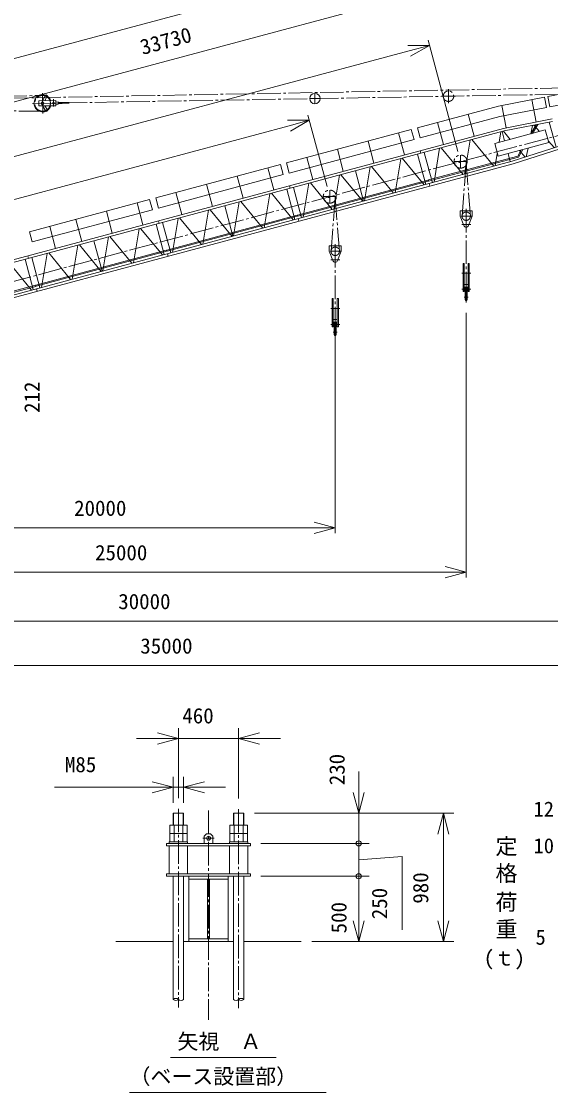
# Model space of a CAD drawing. Units: millimetres, scale not verified. Extents: x -35305 to 35349, y -48327 to 51747.
# Drawn here: x -11538 to 8661, y -12463 to 28435 of the extents above; entities that cross this region are included whole.
import ezdxf
from ezdxf.enums import TextEntityAlignment as Align

# ---------------------------------------------------------------- set-up
doc = ezdxf.new("R2010")
doc.units = ezdxf.units.MM
doc.header["$LTSCALE"] = 100
doc.header["$PDMODE"] = 32
doc.header["$PDSIZE"] = 50
doc.linetypes.add('CHAIN2', pattern=[12, 9, -1, 1, -1])
for name, color, linetype, lineweight in [('0-1_10 常用実線', 3, 'Continuous', 18), ('0-3_12 常用一点鎖線', 3, 'CHAIN2', 18), ('0-4_05 寸法', 7, 'Continuous', 18), ('0-5_20 躯体・土木、外形線', 1, 'Continuous', 18)]:
    doc.layers.add(name, color=color, linetype=linetype, lineweight=lineweight)
doc.styles.add('ＭＳ ゴシック', font='')
doc.styles.get('ＭＳ ゴシック').set_extended_font_data('MS Gothic')

msp = doc.modelspace()

# ---------------------------------------------------------------- linework, layer by layer
at = {"layer": '0-1_10 常用実線'}
for p, q in [((8554.4, 25567.6), (14446.1, 26702.3)), ((14521.8, 26309.5), (8630, 25174.8)), ((-10874, 25405.9), (-10224.1, 25417.2)), ((-10870.6, 25205.9), (-10874, 25405.9)), ((-10734.1, 25408.3), (-10610.9, 25630.5)), ((-10224.1, 25417.2), (-10220.7, 25217.2)), ((-10133.1, 25358.8), (-10223.1, 25357.2)), ((-10131.7, 25278.8), (-10133.1, 25358.8)), ((6669.2, 25202.7), (8433.8, 25544.2)), ((8108.9, 24591.6), (7942.9, 25449.2)), ((8510.3, 25149.2), (8433.8, 25544.2)), ((8630, 25174.8), (8554.4, 25567.6)), ((-10870.6, 25205.9), (-10220.7, 25217.2)), ((-10730.6, 25208.4), (-10599.8, 24990.6)), ((-10131.7, 25278.8), (-10221.7, 25277.2)), ((-10132.8, 25341.8), (-9985.8, 25344.3)), ((-10132, 25295.8), (-9985, 25298.3)), ((-9985, 25298.3), (-9985.8, 25344.3)), ((-9985.7, 25336.3), (-9714.4, 25341)), ((-9985.2, 25306.3), (-9713.9, 25311)), ((3575.7, 24373.8), (6669.2, 25202.7)), ((8510.3, 25149.2), (6726.2, 24803.9)), ((6965.1, 24370.3), (6799.1, 25227.9)), ((3679.2, 23987.4), (6726.2, 24803.9)), ((4348.4, 24580.9), (4574.5, 23737.1)), ((5517.2, 24894), (5743.3, 24050.3)), ((6865.5, 24351), (8717.6, 24709.5)), ((6888.3, 24251.9), (8736.9, 24609.7)), ((8868.6, 23629.9), (8612.9, 24584)), ((-16291.8, 18146), (6865.5, 24351)), ((-16260.9, 18049.1), (6888.3, 24251.9)), ((-1417.4, 23032.9), (3344.6, 24308.8)), ((3087, 23338.6), (2861.7, 24179.4)), ((3448.1, 23922.5), (3344.6, 24308.8)), ((3575.7, 24373.8), (3679.2, 23987.4)), ((6699.3, 23819.1), (6766.3, 24219.2)), ((6908.3, 23875.1), (6812.8, 24231.7)), ((7120.3, 23931.9), (6858.1, 24246.1)), ((7908.1, 24143), (8112.6, 24488.9)), ((7909.9, 24143.4), (7973.4, 24461.9)), ((7968.9, 24159.2), (8170.4, 24500.1)), ((8242.7, 24232.6), (8024.3, 24471.8)), ((3448.1, 23922.5), (-1313.9, 22646.5)), ((1918.2, 23025.4), (1692.9, 23866.3)), ((5380, 22607.1), (5595.2, 23905.4)), ((5654.2, 23921.3), (6489.7, 22904.5)), ((6526.8, 23772.8), (6656.2, 23289.9)), ((6656.2, 23289.9), (8588, 23807.5)), ((8811, 23610.2), (8570.3, 23873.8)), ((749.4, 22712.2), (524.1, 23553.1)), ((3896.7, 22209.7), (3586.6, 23367.2)), ((3712.1, 23400.9), (3685.8, 23499)), ((4147.9, 22277), (3837.7, 23434.5)), ((4426.4, 23592.3), (4211.2, 22293.9)), ((4485.4, 23608.1), (5320.9, 22591.3)), ((6548.8, 22920.3), (6628.2, 23394.4)), ((7122.9, 23074.1), (7037.7, 23392.1)), ((8990.5, 23667.7), (7199, 23094.5)), ((9021.5, 23570.9), (7227.7, 22997)), ((7407.3, 23295.8), (7544.5, 23527.9)), ((7436, 23258), (7605.2, 23544.2)), ((7688.4, 23251.1), (7473.3, 23508.8)), ((7734.9, 23265.9), (7800.8, 23596.6)), ((-15951.5, 16891.4), (7199, 23094.5)), ((-15928.3, 16792.4), (7227.7, 22997)), ((-6411.2, 21694.8), (-1649.2, 22970.8)), ((-1545.7, 22584.4), (-1649.2, 22970.8)), ((-1313.9, 22646.5), (-1417.4, 23032.9)), ((-419.3, 22399), (-644.7, 23239.9)), ((2723.7, 21895.3), (2938.9, 23193.7)), ((2997.9, 23209.5), (3833.4, 22192.7)), ((4007, 22339.2), (7436, 23258)), ((-6307.7, 21308.4), (-1545.7, 22584.4)), ((-3075.6, 21687.3), (-3301, 22528.2)), ((-1906.9, 22000.5), (-2132.2, 22841.3)), ((386.1, 21269), (601.3, 22567.3)), ((1495.9, 21566.4), (660.4, 22583.2)), ((1215.2, 22731.8), (1525.4, 21574.3)), ((1554.9, 21582.2), (1770.1, 22880.5)), ((2664.6, 21879.5), (1829.1, 22896.3)), ((-4244.4, 21374.1), (-4469.7, 22215)), ((-1281.7, 22062.8), (-1308, 22160.9)), ((-846, 20938.9), (-1156.1, 22096.4)), ((3976.3, 22376.5), (-998.2, 21043.6)), ((3987.7, 22334), (-986.9, 21001.1)), ((-567.4, 22254.2), (-782.6, 20955.8)), ((327.1, 21253.2), (-508.4, 22270)), ((3976.3, 22376.5), (3987.7, 22334)), ((4048.6, 22145.2), (4022.3, 22243.3)), ((-6307.7, 21308.4), (-6411.2, 21694.8)), ((-5413.2, 21060.9), (-5638.5, 21901.8)), ((-2270.2, 20557.3), (-2055, 21855.6)), ((-1995.9, 21871.4), (-1160.4, 20854.6)), ((-1097.1, 20871.6), (-1407.3, 22029.1)), ((-11231.2, 20403.3), (-6643.1, 21632.7)), ((-6900.7, 20662.4), (-7126, 21503.2)), ((-6539.5, 21246.3), (-6643.1, 21632.7)), ((-3778.6, 21393.7), (-3468.4, 20236.2)), ((-3438.9, 20244.1), (-3223.7, 21542.4)), ((-2329.2, 20541.4), (-3164.7, 21558.2)), ((-11127.7, 20016.9), (-6539.5, 21246.3)), ((-9238.2, 20036), (-9463.6, 20876.9)), ((-8069.5, 20349.2), (-8294.8, 21190.1)), ((-1017.6, 21038.4), (-5992.1, 19705.5)), ((-1006.2, 20995.9), (-5980.7, 19663)), ((-5561.3, 20916.1), (-5776.5, 19617.7)), ((-4666.7, 19915.1), (-5502.3, 20931.9)), ((-4607.7, 19930.9), (-4392.5, 21229.2)), ((-3498, 20228.3), (-4333.5, 21245.1)), ((-1017.6, 21038.4), (-1006.2, 20995.9)), ((-998.2, 21043.6), (-986.9, 21001.1)), ((-945.2, 20807.1), (-971.5, 20905.2)), ((5209.2, 21207), (5669.2, 21207)), ((5209.2, 21207), (5209.2, 20997)), ((5209.2, 20997), (5345.9, 20641.2)), ((5669.2, 20997), (5532.6, 20641.2)), ((5669.2, 21207), (5669.2, 20997)), ((-10233.1, 19769.4), (-10458.5, 20610.3)), ((-7264, 19219.2), (-7048.8, 20517.5)), ((-6989.8, 20533.3), (-6154.3, 19516.5)), ((-6090.9, 19533.5), (-6401.1, 20691)), ((-6275.5, 20724.7), (-6301.8, 20822.8)), ((-5839.8, 19600.8), (-6150, 20758.3)), ((-11127.7, 20016.9), (-11231.2, 20403.3)), ((-8772.5, 20055.6), (-8462.3, 18898.1)), ((-8431.2, 18915.5), (-8217.6, 20204.3)), ((-7323, 19203.3), (-8158.6, 20220.1)), ((-6011.4, 19700.3), (-10985.9, 18367.4)), ((-6000, 19657.8), (-10974.5, 18324.9)), ((-9601.5, 18592.8), (-9386.4, 19891.2)), ((-8491.8, 18890.2), (-9327.3, 19907)), ((-6011.4, 19700.3), (-6000, 19657.8)), ((-5992.1, 19705.5), (-5980.7, 19663)), ((209.2, 19867.3), (669.2, 19867.3)), ((209.2, 19867.3), (209.2, 19657.3)), ((209.2, 19657.3), (345.9, 19301.5)), ((669.2, 19657.3), (532.6, 19301.5)), ((669.2, 19867.3), (669.2, 19657.3)), ((-11084.8, 18195.4), (-11394.9, 19353)), ((-11269.4, 19386.6), (-11295.7, 19484.7)), ((-10833.6, 18262.7), (-11143.8, 19420.2)), ((-10555.1, 19578), (-10770.3, 18279.6)), ((-9660.6, 18577), (-10496.1, 19593.8)), ((-5939.1, 19469), (-5965.4, 19567.1)), ((-11983.6, 19195.2), (-11148.1, 18178.4)), ((5319.2, 18117), (5319.2, 19192)), ((5359.2, 19192), (5319.2, 19192)), ((5359.2, 18117), (5359.2, 19192)), ((5519.2, 18117), (5519.2, 19192)), ((5559.2, 19192), (5519.2, 19192)), ((5559.2, 18117), (5559.2, 19192)), ((-10993.8, 18319.7), (-15002.4, 17245.6)), ((-11005.2, 18362.2), (-14985.6, 17295.7)), ((-11005.2, 18362.2), (-10993.8, 18319.7)), ((-10985.9, 18367.4), (-10974.5, 18324.9)), ((-10932.9, 18130.9), (-10959.2, 18229)), ((5319.2, 18117), (5359.2, 18117)), ((5519.2, 18389.3), (5359.2, 18389.3)), ((5359.2, 18290.7), (5519.2, 18290.7)), ((5396.7, 17809.5), (5396.7, 18290.7)), ((5481.7, 17809.5), (5481.7, 18289.4)), ((5519.2, 18117), (5559.2, 18117)), ((319.2, 16777.3), (319.2, 17852.3)), ((359.2, 17852.3), (319.2, 17852.3)), ((359.2, 16777.3), (359.2, 17852.3)), ((519.2, 16777.3), (519.2, 17852.3)), ((559.2, 17852.3), (519.2, 17852.3)), ((559.2, 16777.3), (559.2, 17852.3)), ((5396.7, 17856.2), (5419.7, 17961.3)), ((5481.7, 17856.2), (5458.8, 17961.3)), ((319.2, 16777.3), (359.2, 16777.3)), ((519.2, 17049.6), (359.2, 17049.6)), ((359.2, 16950.9), (519.2, 16950.9)), ((396.7, 16469.8), (396.7, 16950.9)), ((481.7, 16469.8), (481.7, 16949.7)), ((519.2, 16777.3), (559.2, 16777.3)), ((396.7, 16516.5), (419.7, 16621.6)), ((481.7, 16516.5), (458.8, 16621.6)), ((-5746.1, -1800.7), (-5346.1, -1800.7)), ((-5746.1, -1800.7), (-5746.1, -2250.7)), ((-5729.9, -1800.7), (-5729.9, -2250.7)), ((-5362.3, -1800.7), (-5362.3, -2250.7)), ((-5346.1, -1800.7), (-5346.1, -2250.7)), ((-3446.1, -1800.7), (-3446.1, -2250.7)), ((-3046.1, -1800.7), (-3446.1, -1800.7)), ((-3429.9, -1800.7), (-3429.9, -2250.7)), ((-3062.3, -1800.7), (-3062.3, -2250.7)), ((-3046.1, -1800.7), (-3046.1, -2250.7)), ((-5878.1, -2890.7), (-5878.1, -2250.7)), ((-5878.1, -2250.7), (-5214.1, -2250.7)), ((-5712.1, -2890.7), (-5712.1, -2250.7)), ((-5380.1, -2890.7), (-5380.1, -2250.7)), ((-5214.1, -2890.7), (-5214.1, -2250.7)), ((-2914.1, -2250.7), (-3578.1, -2250.7)), ((-3578.1, -2890.7), (-3578.1, -2250.7)), ((-3412.1, -2890.7), (-3412.1, -2250.7)), ((-3080.1, -2890.7), (-3080.1, -2250.7)), ((-2914.1, -2890.7), (-2914.1, -2250.7)), ((-5878.1, -2570.7), (-5214.1, -2570.7)), ((-4558.6, -2678.2), (-4468.6, -2588.2)), ((-4558.6, -2678.2), (-4558.6, -2950.7)), ((-4323.6, -2588.2), (-4468.6, -2588.2)), ((-4323.6, -2588.2), (-4233.6, -2678.2)), ((-4233.6, -2678.2), (-4233.6, -2950.7)), ((-2914.1, -2570.7), (-3578.1, -2570.7)), ((-2796.1, -2950.7), (-5996.1, -2950.7)), ((-5996.1, -2950.7), (-5996.1, -3045.7)), ((-2796.1, -3045.7), (-5996.1, -3045.7)), ((-5896.1, -2890.7), (-5896.1, -2950.7)), ((-5896.1, -2890.7), (-5196.1, -2890.7)), ((-5895.6, -3045.7), (-5895.6, -4105.7)), ((-5196.6, -3045.7), (-5196.6, -4105.7)), ((-5196.1, -2890.7), (-5196.1, -2950.7)), ((-3596.1, -2890.7), (-3596.1, -2950.7)), ((-2896.1, -2890.7), (-3596.1, -2890.7)), ((-3595.6, -3045.7), (-3595.6, -4105.7)), ((-2896.6, -3045.7), (-2896.6, -4105.7)), ((-2896.1, -2890.7), (-2896.1, -2950.7)), ((-2796.1, -2950.7), (-2796.1, -3045.7)), ((-2796.1, -4105.7), (-5996.1, -4105.7)), ((-5996.1, -4105.7), (-5996.1, -4200.7)), ((-2796.1, -4200.7), (-5996.1, -4200.7)), ((-5746.1, -4200.7), (-5746.1, -8903.9)), ((-5346.1, -4200.7), (-5346.1, -8903.9)), ((-5146.1, -4200.7), (-5146.1, -6700.7)), ((-3646.1, -4310.7), (-5146.1, -4310.7)), ((-4436.1, -4310.7), (-4436.1, -6590.7)), ((-4356.1, -4310.7), (-4356.1, -6590.7)), ((-3646.1, -4200.7), (-3646.1, -6700.7)), ((-3446.1, -4200.7), (-3446.1, -8903.9)), ((-3046.1, -4200.7), (-3046.1, -8903.9)), ((-2796.1, -4105.7), (-2796.1, -4200.7)), ((-3646.1, -6590.7), (-5146.1, -6590.7))]:
    msp.add_line(p, q, dxfattribs=at)
for points in [[(-10647.5, 25409.8), (-10545.3, 25594.1), (-10610.9, 25630.5)], [(-10644, 25209.9), (-10535.5, 25029.2), (-10599.8, 24990.6)], [(6526.8, 23772.8), (8458.6, 24290.5), (8588, 23807.5)], [(4007, 22339.2), (3995.6, 22381.7), (7407.3, 23295.8)]]:
    msp.add_lwpolyline(points, dxfattribs=at)
for centre, radius in [((-10732.3, 25308.3), 55), ((-333.9, 25488.9), 200), ((-10312.4, 25315.6), 34), ((-4396.1, -2750.7), 75)]:
    msp.add_circle(centre, radius, dxfattribs=at)
for centre, radius, start, end in [((-10732.3, 25308.3), 327.5, 69.77656, 292.21298), ((-10732.3, 25308.3), 327.5, 18.7736, 56.61679), ((-10732.3, 25308.3), 327.5, 305.37275, 343.21594), ((5439.2, 20677), 100, 201.00688, 338.99312), ((439.2, 19337.3), 100, 201.00688, 338.99312), ((5439.2, 17809.5), 42.5, 180, 0), ((5439.2, 17957), 20, 12.32302, 167.67698), ((439.2, 16469.8), 42.5, 180, 0), ((439.2, 16617.3), 20, 12.32302, 167.67698), ((-5646.1, -9015.7), 150, 48.18969, 131.81031), ((-5646.1, -8792.1), 150, 228.18969, 311.81031), ((-5446.1, -8792.1), 150, 228.18969, 311.81031), ((-3346.1, -8792.1), 150, 228.18969, 311.81031), ((-3146.1, -9015.7), 150, 48.18969, 131.81031), ((-3146.1, -8792.1), 150, 228.18969, 311.81031)]:
    msp.add_arc(centre, radius, start, end, dxfattribs=at)
for p in [(5189.2, 23072.8), (189.2, 21733.1)]:
    msp.add_point(p, dxfattribs=at)
at = {"layer": '0-3_12 常用一点鎖線'}
for p, q in [((-22935.6, 25296.9), (15209.1, 26008.8)), ((-22477.3, 15659.6), (16010.6, 25972.4)), ((4764.1, 25312.3), (4764.1, 25845.9)), ((4764.1, 25379.1), (4764.1, 25779.1)), ((-23024.7, 25394.9), (-10737.5, 25608.3)), ((-10725.5, 24912.7), (-10739, 25693.5)), ((-10310.1, 25183.1), (-10315, 25464.6)), ((14963.8, 25754.5), (-9714.2, 25326)), ((-533.9, 25491.3), (-134, 25491.3)), ((-333.9, 25288.9), (-333.9, 25688.9)), ((4497.4, 25579.1), (5030.9, 25579.1)), ((4766.4, 25515.4), (4764.2, 25644.7)), ((-10734.3, 25008.3), (-22213.3, 25083.9)), ((-11121.1, 25301.6), (-9714.2, 25326)), ((5226.1, 22832.7), (5226.1, 23332.7)), ((4976.1, 23082.7), (5476.1, 23082.7)), ((5438.8, 23057.1), (5279.7, 21009.4)), ((5438.5, 23091.9), (5600, 20993.9)), ((-17.8, 21744.6), (482.2, 21744.6)), ((232.2, 21494.6), (232.2, 21994.6)), ((438.8, 21717.3), (279.7, 19669.7)), ((438.5, 21752.2), (600, 19654.1)), ((5247.3, 20997), (5639.8, 20997)), ((5273, 20677), (5614.1, 20677)), ((247.3, 19657.3), (639.8, 19657.3)), ((273, 19337.3), (614.1, 19337.3)), ((5614.1, 18817), (5273, 18817)), ((5614.1, 18207), (5273, 18207)), ((5520.5, 17907), (5358.3, 17907)), ((614.1, 17477.3), (273, 17477.3)), ((614.1, 16867.3), (273, 16867.3)), ((520.5, 16567.3), (358.3, 16567.3)), ((-5546.1, -1625.2), (-5546.1, -9212.6)), ((-4396.1, -1692.2), (-4396.1, -9687.9)), ((-3246.1, -1637.6), (-3246.1, -9245.7)), ((-4177.6, -2750.7), (-4614.6, -2750.7))]:
    msp.add_line(p, q, dxfattribs=at)
for points in [[(5439.2, 21275.4), (5439.2, 18389.3), (5439.2, 17704.1)], [(439.2, 19935.6), (439.2, 17049.6), (439.2, 16364.4)]]:
    msp.add_lwpolyline(points, dxfattribs=at)
for centre, radius in [((4764.1, 25579.1), 200), ((-10732.3, 25308.3), 300), ((5226.1, 23082.7), 250), ((232.2, 21744.6), 250), ((5439.2, 20997), 160), ((439.2, 19657.3), 160)]:
    msp.add_circle(centre, radius, dxfattribs=at)
at = {"layer": '0-4_05 寸法'}
for p, q in [((-23713.4, 23830), (12315.6, 33484)), ((7734.4, 30605.8), (-23300.8, 22290)), ((4037.2, 27519.7), (3264.4, 27312.7)), ((5122.6, 23469), (3985.4, 27712.9)), ((3264.4, 27312.7), (-22776.9, 20334.9)), ((-548.7, 24659.2), (-1321.5, 24452.1)), ((128.7, 22131), (-600.5, 24852.4)), ((-1321.5, 24452.1), (-22369, 18812.5)), ((5439.2, 17304.1), (5439.2, 7204)), ((439.2, 16649.6), (439.2, 8901.6)), ((-360.8, 9101.6), (-18760.8, 9101.6)), ((439.2, 9101.6), (-360.8, 9101.6)), ((-18760.8, 7404), (4639.2, 7404)), ((5439.2, 7404), (4639.2, 7404)), ((-18760.8, 5538.2), (9639.2, 5538.2)), ((-18760.8, 3840.7), (14663.8, 3840.7)), ((-5546.1, -1225.2), (-5546.1, 1456.2)), ((-3246.1, -1237.6), (-3246.1, 1456.2)), ((-6346.1, 1056.2), (-7146.1, 1056.2)), ((-5546.1, 1056.2), (-6346.1, 1056.2)), ((-5546.1, 1056.2), (-3246.1, 1056.2)), ((-3246.1, 1056.2), (-2446.1, 1056.2)), ((-2446.1, 1056.2), (-1646.1, 1056.2)), ((-5746.1, -1400.7), (-5746.1, -406.5)), ((-5346.1, -1400.7), (-5346.1, -406.5)), ((1336.2, -1000.7), (1336.2, -200.7)), ((-6546.1, -806.5), (-10279.4, -806.5)), ((-5746.1, -806.5), (-6546.1, -806.5)), ((-5346.1, -806.5), (-5746.1, -806.5)), ((-5346.1, -806.5), (-4546.1, -806.5)), ((-4546.1, -806.5), (-3746.1, -806.5)), ((1336.2, -1800.7), (1336.2, -1000.7)), ((-2646.1, -1800.7), (1736.2, -1800.7)), ((-2646.1, -1800.7), (4968.6, -1800.7)), ((1336.2, -2950.7), (1336.2, -1800.7)), ((4568.6, -1800.7), (4568.6, -2600.7)), ((4568.6, -2600.7), (4568.6, -5900.7)), ((-2396.1, -2950.7), (1736.2, -2950.7)), ((-2396.1, -2950.7), (1736.2, -2950.7)), ((1336.2, -4200.7), (1336.2, -2950.7)), ((1336.2, -2950.7), (1336.2, -3750.7)), ((-2396.1, -4200.7), (1736.2, -4200.7)), ((-2396.1, -4200.7), (1736.2, -4200.7)), ((1336.2, -5900.7), (1336.2, -4200.7)), ((1336.2, -6700.7), (1336.2, -5900.7)), ((4568.6, -6700.7), (4568.6, -5900.7)), ((-456.4, -6700.7), (1736.2, -6700.7)), ((-456.4, -6700.7), (4968.6, -6700.7)), ((-5852.5, -11121.4), (-1815.7, -11121.4)), ((-7414.1, -12462.6), (98.8, -12462.6))]:
    msp.add_line(p, q, dxfattribs=at)
for points in [[(3209, 27519.7), (4037.2, 27519.7), (3319.9, 27105.6)], [(-1376.9, 24659.2), (-548.7, 24659.2), (-1266, 24245.1)], [(-360.8, 9315.9), (439.2, 9101.6), (-360.8, 8887.2)], [(4639.2, 7618.3), (5439.2, 7404), (4639.2, 7189.6)], [(-6346.1, 1270.6), (-5546.1, 1056.2), (-6346.1, 841.9)], [(-2446.1, 841.9), (-3246.1, 1056.2), (-2446.1, 1270.6)], [(-6546.1, -592.2), (-5746.1, -806.5), (-6546.1, -1020.9)], [(-4546.1, -1020.9), (-5346.1, -806.5), (-4546.1, -592.2)], [(1550.5, -1000.7), (1336.2, -1800.7), (1121.8, -1000.7)], [(4354.2, -2600.7), (4568.6, -1800.7), (4782.9, -2600.7)], [(1336.2, -3575.7), (2997.5, -3443), (2997.5, -6243)], [(1550.5, -5900.7), (1336.2, -6700.7), (1121.8, -5900.7)], [(4782.9, -5900.7), (4568.6, -6700.7), (4354.2, -5900.7)]]:
    msp.add_lwpolyline(points, dxfattribs=at)
for centre in [(1336.2, -2950.7), (1336.2, -2950.7), (1336.2, -4200.7), (1336.2, -4200.7)]:
    msp.add_circle(centre, 100, dxfattribs=at)
at = {"layer": '0-5_20 躯体・土木、外形線'}
for p, q in [((-5746.1, -6700.7), (-7935.8, -6700.7)), ((-3446.1, -6700.7), (-5346.1, -6700.7)), ((-856.4, -6700.7), (-3046.1, -6700.7))]:
    msp.add_line(p, q, dxfattribs=at)

# ---------------------------------------------------------------- texts
at = {"layer": '0-4_05 寸法', "style": 'ＭＳ ゴシック'}
for s, rotation, p in [('33730', 15, (-6870.1, 26982.5)), ('212', 90, (-10667.5, 13486.9)), ('230', 90, (975.6, -727.5)), ('980', 90, (4168.6, -5250.7)), ('250', 90, (2597.5, -5843)), ('500', 90, (1048.5, -6383.8))]:
    msp.add_text(s, height=586.5, rotation=rotation, dxfattribs=at).set_placement(p, align=Align.BOTTOM_LEFT)
for s, height, p in [('20000', 586.5, (-9526.6, 9381.6)), ('25000', 586.5, (-8727.4, 7684)), ('30000', 586.5, (-7842, 5818.2)), ('35000', 586.5, (-7001.6, 4120.7)), ('460', 586.5, (-5396.1, 1456.2)), ('M85', 586.5, (-9879.4, -406.5)), ('12', 574.8, (8010, -2098.2)), ('定', 615.8, (6557.4, -3550.5)), ('10', 574.8, (8010, -3498.2)), ('格', 615.8, (6557.4, -4582.8)), ('荷', 615.8, (6557.4, -5681.4)), ('重', 615.8, (6557.4, -6716.2)), (' 5', 574.8, (7694.8, -6989.8)), ('(ｔ)', 574.8, (6113.6, -7783.2)), ('矢視\u3000Ａ', 586.5, (-5582.1, -10979.2)), ('（ベース設置部）', 586.5, (-7414.1, -12312.5))]:
    msp.add_text(s, height=height, dxfattribs=at).set_placement(p, align=Align.BOTTOM_LEFT)

doc.saveas('drawing.dxf')
